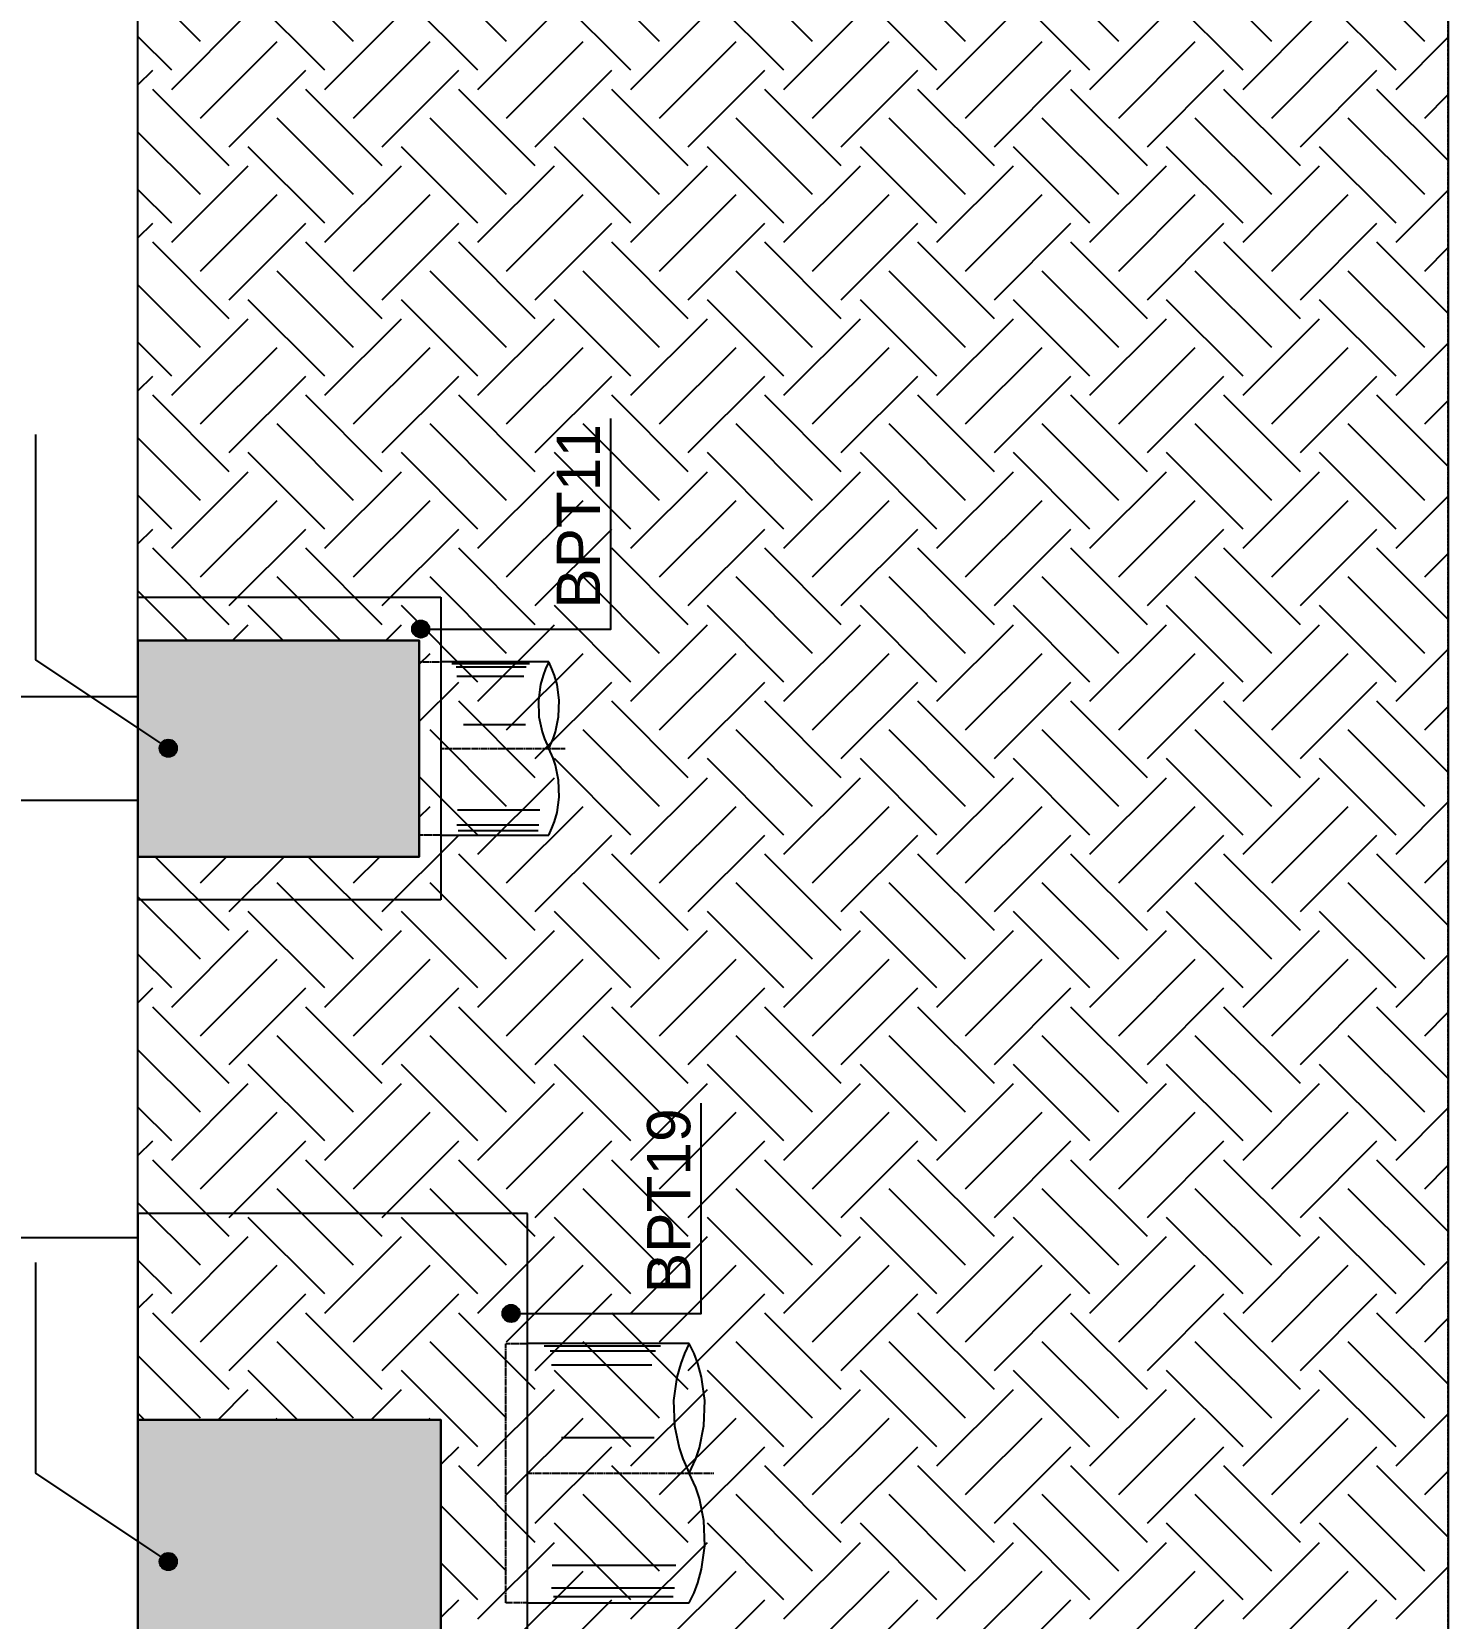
# Model space of a CAD drawing. Extents: x -1789 to 4156, y -3064 to 1391.
# Drawn here: x 2761.9 to 3089.2, y -929.3 to -562.5 of the extents above; entities that cross this region are included whole.
import ezdxf

# ---------------------------------------------------------------- set-up
doc = ezdxf.new("R2010")
doc.units = 0
doc.linetypes.add('ESTILO_TQS_0003', pattern=[0.92, 0.3, -0.15, 0.02, -0.15, 0.3])
doc.linetypes.add('ESTILO_TQS_0005', pattern=[0.4, 0.3, -0.1])
for name, color, linetype in [('1', 1, 'CONTINUOUS'), ('13', 35, 'CONTINUOUS'), ('2', 2, 'CONTINUOUS'), ('3', 3, 'CONTINUOUS'), ('4', 4, 'CONTINUOUS'), ('8', 8, 'CONTINUOUS')]:
    doc.layers.add(name, color=color, linetype=linetype)
doc.styles.add('TQS_ARIAL', font='arial.ttf')

msp = doc.modelspace()

# ---------------------------------------------------------------- linework, layer by layer
at = {"layer": '1', "linetype": 'Continuous'}
for p, q in [((2881.34865, -708.2195), (2856.4368, -708.2195)), ((2876.93705, -708.64235), (2858.992, -708.64235)), ((2876.15805, -709.4384), (2859.9218, -709.4384)), ((2880.0372, -711.31365), (2879.44125, -713.4461)), ((2880.61485, -709.78405), (2880.0372, -711.31365)), ((2881.3487, -708.2195), (2880.61485, -709.78405)), ((2882.0824, -709.78405), (2881.3486, -708.2195)), ((2882.6601, -711.31365), (2882.0824, -709.78405)), ((2883.25605, -713.4461), (2882.6601, -711.31365)), ((2875.57385, -711.5929), (2860.1284, -711.5929)), ((2879.44125, -713.4461), (2878.94435, -717.00505)), ((2883.7529, -717.00505), (2883.25605, -713.4461)), ((2878.94435, -717.00505), (2879.0789, -720.9201)), ((2883.6184, -720.9201), (2883.7529, -717.00505)), ((2879.0789, -720.9201), (2879.78965, -724.3377)), ((2882.90765, -724.3377), (2883.6184, -720.9201)), ((2875.9633, -722.77675), (2861.67805, -722.7768)), ((2879.78965, -724.3377), (2880.34985, -725.9961)), ((2880.34985, -725.9961), (2881.3487, -728.2195)), ((2881.3486, -728.2195), (2882.34745, -725.9961)), ((2882.34745, -725.9961), (2882.90765, -724.3377)), ((2882.34745, -730.443), (2881.34865, -728.21955)), ((2882.90765, -732.1014), (2882.34745, -730.443)), ((2883.61845, -735.5189), (2882.90765, -732.1014)), ((2883.75295, -739.43405), (2883.61845, -735.5189)), ((2883.25605, -742.99295), (2883.75295, -739.43405)), ((2879.27385, -742.4576), (2860.2317, -742.45755)), ((2882.6601, -745.1254), (2883.25605, -742.99295)), ((2879.0791, -745.9385), (2860.1284, -745.9385)), ((2878.88435, -747.27735), (2860.4383, -747.27735)), ((2881.34865, -748.2195), (2882.0824, -746.65505)), ((2882.0824, -746.65505), (2882.6601, -745.1254)), ((2856.4368, -748.2195), (2881.34865, -748.2195)), ((2913.80455, -865.7197), (2876.4368, -865.7197)), ((2907.18715, -866.35395), (2880.26955, -866.35395)), ((2906.01865, -867.548), (2881.66425, -867.548)), ((2905.14235, -870.7797), (2881.9742, -870.7797)), ((2905.72655, -887.55555), (2884.2987, -887.5556)), ((2910.69235, -917.0768), (2882.12915, -917.07675)), ((2910.40025, -922.2982), (2881.9742, -922.2982)), ((2876.4368, -925.7197), (2913.80455, -925.7197)), ((2910.1081, -924.30645), (2882.439, -924.30645))]:
    msp.add_line(p, q, dxfattribs=at)
at = {"layer": '1', "linetype": 'ESTILO_TQS_0005'}
for p, q in [((2856.4368, -728.2195), (2885.15295, -728.2195)), ((2876.4368, -895.7197), (2919.511, -895.7197))]:
    msp.add_line(p, q, dxfattribs=at)
at = {"layer": '1', "linetype": 'Continuous'}
for points in [[(2851.7883, -700.59605), (2895.7052, -700.59605), (2895.7052, -651.968)], [(2793.4538, -728.16395), (2762.834, -707.69555), (2762.834, -655.64425)], [(2872.63985, -858.80435), (2916.55675, -858.80435), (2916.55675, -810.1763)], [(2793.4538, -916.15455), (2762.834, -895.6861), (2762.834, -847.05555)], [(2913.8046, -865.7197), (2912.7039, -868.06645), (2911.83735, -870.36085), (2910.94345, -873.5595), (2910.1981, -878.89795), (2910.39995, -884.77055), (2911.46605, -889.8969), (2912.30635, -892.3845), (2913.8046, -895.7197)], [(2913.8045, -895.7197), (2915.30275, -892.3845), (2916.14305, -889.8969), (2917.20915, -884.77055), (2917.41095, -878.89795), (2916.66565, -873.5595), (2915.7717, -870.36085), (2914.9052, -868.06645), (2913.8045, -865.7197)], [(2913.80455, -925.7197), (2914.9052, -923.37295), (2915.77175, -921.0785), (2916.66565, -917.87985), (2917.411, -912.54145), (2917.20925, -906.66875), (2916.1431, -901.5425), (2915.30275, -899.0549), (2913.80455, -895.71975)]]:
    msp.add_lwpolyline(points, dxfattribs=at)
at = {"layer": '1', "linetype": 'ESTILO_TQS_0005'}
for points in [[(2856.4368, -748.2195), (2851.4368, -748.2195), (2851.4368, -708.2195), (2856.4368, -708.2195)], [(2876.4368, -925.7197), (2871.4368, -925.7197), (2871.4368, -865.7197), (2876.4368, -865.7197)]]:
    msp.add_lwpolyline(points, dxfattribs=at)
at = {"layer": '1', "linetype": 'Continuous'}
for centre in [(2851.7883, -700.59605), (2793.4538, -728.16395), (2872.63985, -858.80435), (2793.4538, -916.15455)]:
    msp.add_circle(centre, 2, dxfattribs=at)
for points in [[(2853.7883, -700.59605), (2850.7883, -698.864), (2849.90895, -699.91205)], [(2853.7883, -700.59605), (2849.90895, -699.91205), (2849.90895, -701.2801)], [(2853.7883, -700.59605), (2852.1356, -698.62645), (2850.7883, -698.864)], [(2853.7883, -700.59605), (2853.3204, -699.3105), (2852.1356, -698.62645)], [(2853.7883, -700.59605), (2849.90895, -701.2801), (2850.7883, -702.3281)], [(2853.7883, -700.59605), (2850.7883, -702.3281), (2852.1356, -702.5657)], [(2853.7883, -700.59605), (2852.1356, -702.5657), (2853.3204, -701.88165)], [(2853.7883, -700.59605), (2853.3204, -701.88165), (2853.7883, -700.59605)], [(2795.4538, -728.16395), (2792.4538, -726.4319), (2791.5744, -727.4799)], [(2795.4538, -728.16395), (2791.5744, -727.4799), (2791.5744, -728.848)], [(2795.4538, -728.16395), (2791.5744, -728.848), (2792.4538, -729.896)], [(2795.4538, -728.16395), (2793.8011, -726.19435), (2792.4538, -726.4319)], [(2795.4538, -728.16395), (2792.4538, -729.896), (2793.8011, -730.1336)], [(2795.4538, -728.16395), (2794.9859, -726.8784), (2793.8011, -726.19435)], [(2795.4538, -728.16395), (2793.8011, -730.1336), (2794.9859, -729.44955)], [(2795.4538, -728.16395), (2794.9859, -729.44955), (2795.4538, -728.16395)], [(2874.63985, -858.80435), (2871.63985, -857.0723), (2870.7605, -858.1203)], [(2874.63985, -858.80435), (2870.7605, -858.1203), (2870.7605, -859.4884)], [(2874.63985, -858.80435), (2872.98715, -856.83475), (2871.63985, -857.0723)], [(2874.63985, -858.80435), (2874.17195, -857.5188), (2872.98715, -856.83475)], [(2874.63985, -858.80435), (2870.7605, -859.4884), (2871.63985, -860.5364)], [(2874.63985, -858.80435), (2871.63985, -860.5364), (2872.98715, -860.774)], [(2874.63985, -858.80435), (2872.98715, -860.774), (2874.17195, -860.08995)], [(2874.63985, -858.80435), (2874.17195, -860.08995), (2874.63985, -858.80435)], [(2795.4538, -916.15455), (2792.4538, -914.4225), (2791.5744, -915.4705)], [(2795.4538, -916.15455), (2791.5744, -915.4705), (2791.5744, -916.8386)], [(2795.4538, -916.15455), (2791.5744, -916.8386), (2792.4538, -917.8866)], [(2795.4538, -916.15455), (2793.8011, -914.1849), (2792.4538, -914.4225)], [(2795.4538, -916.15455), (2792.4538, -917.8866), (2793.8011, -918.12415)], [(2795.4538, -916.15455), (2794.9859, -914.86895), (2793.8011, -914.1849)], [(2795.4538, -916.15455), (2793.8011, -918.12415), (2794.9859, -917.4401)], [(2795.4538, -916.15455), (2794.9859, -917.4401), (2795.4538, -916.15455)]]:
    msp.add_solid(points, dxfattribs=at)
at = {"layer": '13', "linetype": 'Continuous'}
for p, q in [((2836.2439, -564.80905), (2818.5662, -547.1314)), ((2871.59925, -564.80905), (2853.92155, -547.1314)), ((2906.95455, -564.80905), (2889.2769, -547.1314)), ((2942.3099, -564.80905), (2924.63225, -547.1314)), ((2977.66525, -564.80905), (2959.9876, -547.1314)), ((3013.0206, -564.80905), (2995.3429, -547.1314)), ((3048.37595, -564.80905), (3030.69825, -547.1314)), ((3083.73125, -564.80905), (3066.0536, -547.1314)), ((2800.88855, -564.80905), (2786.4368, -550.35735)), ((2829.61475, -571.4382), (2811.9371, -553.76055)), ((2864.9701, -571.4382), (2847.29245, -553.76055)), ((2900.32545, -571.4382), (2882.64775, -553.76055)), ((2935.6808, -571.4382), (2918.0031, -553.76055)), ((2971.0361, -571.4382), (2953.35845, -553.76055)), ((3006.39145, -571.4382), (2988.7138, -553.76055)), ((3041.7468, -571.4382), (3024.06915, -553.76055)), ((3077.10215, -571.4382), (3059.42445, -553.76055)), ((2794.25945, -575.8576), (2811.9371, -558.17995)), ((2829.61475, -575.8576), (2847.29245, -558.17995)), ((2864.9701, -575.8576), (2882.64775, -558.17995)), ((2900.32545, -575.8576), (2918.0031, -558.17995)), ((2935.6808, -575.8576), (2953.35845, -558.17995)), ((2971.0361, -575.8576), (2988.7138, -558.17995)), ((3006.39145, -575.8576), (3024.06915, -558.17995)), ((3041.7468, -575.8576), (3059.42445, -558.17995)), ((2794.25945, -571.4382), (2786.4368, -563.6156)), ((3077.10215, -575.8576), (3089.1606, -563.79915)), ((2800.88855, -582.48675), (2818.5662, -564.80905)), ((2836.2439, -582.48675), (2853.92155, -564.80905)), ((2871.59925, -582.48675), (2889.2769, -564.80905)), ((2906.95455, -582.48675), (2924.63225, -564.80905)), ((2942.3099, -582.48675), (2959.9876, -564.80905)), ((2977.66525, -582.48675), (2995.3429, -564.80905)), ((3013.0206, -582.48675), (3030.69825, -564.80905)), ((3048.37595, -582.48675), (3066.0536, -564.80905)), ((2786.4368, -574.8414), (2789.84, -571.4382)), ((2807.5177, -589.11585), (2825.19535, -571.4382)), ((2842.873, -589.11585), (2860.5507, -571.4382)), ((2878.22835, -589.11585), (2895.90605, -571.4382)), ((2913.5837, -589.11585), (2931.26135, -571.4382)), ((2948.93905, -589.11585), (2966.6167, -571.4382)), ((2984.29435, -589.11585), (3001.97205, -571.4382)), ((3019.6497, -589.11585), (3037.3274, -571.4382)), ((3055.00505, -589.11585), (3072.6827, -571.4382)), ((3089.1606, -570.2384), (3089.1606, -570.2384)), ((2807.5177, -593.5353), (2789.84, -575.8576)), ((2842.873, -593.5353), (2825.19535, -575.8576)), ((2878.22835, -593.5353), (2860.5507, -575.8576)), ((2913.5837, -593.5353), (2895.90605, -575.8576)), ((2948.93905, -593.5353), (2931.26135, -575.8576)), ((2984.29435, -593.5353), (2966.6167, -575.8576)), ((3019.6497, -593.5353), (3001.97205, -575.8576)), ((3055.00505, -593.5353), (3037.3274, -575.8576)), ((3089.1606, -592.3355), (3072.6827, -575.8576)), ((3083.73125, -582.48675), (3089.1606, -577.0574)), ((2836.2439, -600.1644), (2818.5662, -582.48675)), ((2871.59925, -600.1644), (2853.92155, -582.48675)), ((2906.95455, -600.1644), (2889.2769, -582.48675)), ((2942.3099, -600.1644), (2924.63225, -582.48675)), ((2977.66525, -600.1644), (2959.9876, -582.48675)), ((3013.0206, -600.1644), (2995.3429, -582.48675)), ((3048.37595, -600.1644), (3030.69825, -582.48675)), ((3083.73125, -600.1644), (3066.0536, -582.48675)), ((2786.4368, -583.6802), (2786.4368, -583.6802)), ((2800.88855, -600.1644), (2786.4368, -585.7127)), ((3089.1606, -583.49665), (3089.1606, -583.49665)), ((2829.61475, -606.79355), (2811.9371, -589.11585)), ((2864.9701, -606.79355), (2847.29245, -589.11585)), ((2900.32545, -606.79355), (2882.64775, -589.11585)), ((2935.6808, -606.79355), (2918.0031, -589.11585)), ((2971.0361, -606.79355), (2953.35845, -589.11585)), ((3006.39145, -606.79355), (2988.7138, -589.11585)), ((3041.7468, -606.79355), (3024.06915, -589.11585)), ((3077.10215, -606.79355), (3059.42445, -589.11585)), ((2794.25945, -611.21295), (2811.9371, -593.5353)), ((2829.61475, -611.21295), (2847.29245, -593.5353)), ((2864.9701, -611.21295), (2882.64775, -593.5353)), ((2900.32545, -611.21295), (2918.0031, -593.5353)), ((2935.6808, -611.21295), (2953.35845, -593.5353)), ((2971.0361, -611.21295), (2988.7138, -593.5353)), ((3006.39145, -611.21295), (3024.06915, -593.5353)), ((3041.7468, -611.21295), (3059.42445, -593.5353)), ((2786.4368, -596.93845), (2786.4368, -596.93845)), ((2794.25945, -606.79355), (2786.4368, -598.97095)), ((2800.88855, -617.8421), (2818.5662, -600.1644)), ((2836.2439, -617.8421), (2853.92155, -600.1644)), ((2871.59925, -617.8421), (2889.2769, -600.1644)), ((2906.95455, -617.8421), (2924.63225, -600.1644)), ((2942.3099, -617.8421), (2959.9876, -600.1644)), ((2977.66525, -617.8421), (2995.3429, -600.1644)), ((3013.0206, -617.8421), (3030.69825, -600.1644)), ((3048.37595, -617.8421), (3066.0536, -600.1644)), ((3077.10215, -611.21295), (3089.1606, -599.1545)), ((2786.4368, -610.1967), (2789.84, -606.79355)), ((2807.5177, -624.4712), (2825.19535, -606.79355)), ((2842.873, -624.4712), (2860.5507, -606.79355)), ((2878.22835, -624.4712), (2895.90605, -606.79355)), ((2913.5837, -624.4712), (2931.26135, -606.79355)), ((2948.93905, -624.4712), (2966.6167, -606.79355)), ((2984.29435, -624.4712), (3001.97205, -606.79355)), ((3019.6497, -624.4712), (3037.3274, -606.79355)), ((3055.00505, -624.4712), (3072.6827, -606.79355)), ((3089.1606, -605.59375), (3089.1606, -605.59375)), ((2807.5177, -628.8906), (2789.84, -611.21295)), ((2842.873, -628.8906), (2825.19535, -611.21295)), ((2878.22835, -628.8906), (2860.5507, -611.21295)), ((2913.5837, -628.8906), (2895.90605, -611.21295)), ((2948.93905, -628.8906), (2931.26135, -611.21295)), ((2984.29435, -628.8906), (2966.6167, -611.21295)), ((3019.6497, -628.8906), (3001.97205, -611.21295)), ((3055.00505, -628.8906), (3037.3274, -611.21295)), ((3089.1606, -627.6908), (3072.6827, -611.21295)), ((3083.73125, -617.8421), (3089.1606, -612.41275)), ((2786.4368, -619.03555), (2786.4368, -619.03555)), ((2836.2439, -635.51975), (2818.5662, -617.8421)), ((2871.59925, -635.51975), (2853.92155, -617.8421)), ((2906.95455, -635.51975), (2889.2769, -617.8421)), ((2942.3099, -635.51975), (2924.63225, -617.8421)), ((2977.66525, -635.51975), (2959.9876, -617.8421)), ((3013.0206, -635.51975), (2995.3429, -617.8421)), ((3048.37595, -635.51975), (3030.69825, -617.8421)), ((3083.73125, -635.51975), (3066.0536, -617.8421)), ((3089.1606, -618.852), (3089.1606, -618.852)), ((2800.88855, -635.51975), (2786.4368, -621.068)), ((2829.61475, -642.14885), (2811.9371, -624.4712)), ((2864.9701, -642.14885), (2847.29245, -624.4712)), ((2900.32545, -642.14885), (2882.64775, -624.4712)), ((2935.6808, -642.14885), (2918.0031, -624.4712)), ((2971.0361, -642.14885), (2953.35845, -624.4712)), ((3006.39145, -642.14885), (2988.7138, -624.4712)), ((3041.7468, -642.14885), (3024.06915, -624.4712)), ((3077.10215, -642.14885), (3059.42445, -624.4712)), ((2794.25945, -646.5683), (2811.9371, -628.8906)), ((2829.61475, -646.5683), (2847.29245, -628.8906)), ((2864.9701, -646.5683), (2882.64775, -628.8906)), ((2900.32545, -646.5683), (2918.0031, -628.8906)), ((2935.6808, -646.5683), (2953.35845, -628.8906)), ((2971.0361, -646.5683), (2988.7138, -628.8906)), ((3006.39145, -646.5683), (3024.06915, -628.8906)), ((3041.7468, -646.5683), (3059.42445, -628.8906)), ((2786.4368, -632.2938), (2786.4368, -632.2938)), ((2794.25945, -642.14885), (2786.4368, -634.32625)), ((2800.88855, -653.1974), (2818.5662, -635.51975)), ((2836.2439, -653.1974), (2853.92155, -635.51975)), ((2871.59925, -653.1974), (2889.2769, -635.51975)), ((2906.95455, -653.1974), (2924.63225, -635.51975)), ((2942.3099, -653.1974), (2959.9876, -635.51975)), ((2977.66525, -653.1974), (2995.3429, -635.51975)), ((3013.0206, -653.1974), (3030.69825, -635.51975)), ((3048.37595, -653.1974), (3066.0536, -635.51975)), ((3077.10215, -646.5683), (3089.1606, -634.50985)), ((3089.1606, -640.9491), (3089.1606, -640.9491)), ((2786.4368, -645.55205), (2789.84, -642.14885)), ((2807.5177, -659.82655), (2825.19535, -642.14885)), ((2842.873, -659.82655), (2860.5507, -642.14885)), ((2878.22835, -659.82655), (2895.90605, -642.14885)), ((2913.5837, -659.82655), (2931.26135, -642.14885)), ((2948.93905, -659.82655), (2966.6167, -642.14885)), ((2984.29435, -659.82655), (3001.97205, -642.14885)), ((3019.6497, -659.82655), (3037.3274, -642.14885)), ((3055.00505, -659.82655), (3072.6827, -642.14885)), ((2807.5177, -664.24595), (2789.84, -646.5683)), ((2842.873, -664.24595), (2825.19535, -646.5683)), ((2878.22835, -664.24595), (2860.5507, -646.5683)), ((2913.5837, -664.24595), (2895.90605, -646.5683)), ((2948.93905, -664.24595), (2931.26135, -646.5683)), ((2984.29435, -664.24595), (2966.6167, -646.5683)), ((3019.6497, -664.24595), (3001.97205, -646.5683)), ((3055.00505, -664.24595), (3037.3274, -646.5683)), ((3089.1606, -663.04615), (3072.6827, -646.5683)), ((3083.73125, -653.1974), (3089.1606, -647.7681)), ((2786.4368, -654.3909), (2786.4368, -654.3909)), ((2800.88855, -670.8751), (2786.4368, -656.42335)), ((2836.2439, -670.8751), (2818.5662, -653.1974)), ((2871.59925, -670.8751), (2853.92155, -653.1974)), ((2906.95455, -670.8751), (2889.2769, -653.1974)), ((2942.3099, -670.8751), (2924.63225, -653.1974)), ((2977.66525, -670.8751), (2959.9876, -653.1974)), ((3013.0206, -670.8751), (2995.3429, -653.1974)), ((3048.37595, -670.8751), (3030.69825, -653.1974)), ((3083.73125, -670.8751), (3066.0536, -653.1974)), ((3089.1606, -654.20735), (3089.1606, -654.20735)), ((2829.61475, -677.5042), (2811.9371, -659.82655)), ((2864.9701, -677.5042), (2847.29245, -659.82655)), ((2900.32545, -677.5042), (2882.64775, -659.82655)), ((2935.6808, -677.5042), (2918.0031, -659.82655)), ((2971.0361, -677.5042), (2953.35845, -659.82655)), ((3006.39145, -677.5042), (2988.7138, -659.82655)), ((3041.7468, -677.5042), (3024.06915, -659.82655)), ((3077.10215, -677.5042), (3059.42445, -659.82655)), ((2794.25945, -681.92365), (2811.9371, -664.24595)), ((2829.61475, -681.92365), (2847.29245, -664.24595)), ((2864.9701, -681.92365), (2882.64775, -664.24595)), ((2900.32545, -681.92365), (2918.0031, -664.24595)), ((2935.6808, -681.92365), (2953.35845, -664.24595)), ((2971.0361, -681.92365), (2988.7138, -664.24595)), ((3006.39145, -681.92365), (3024.06915, -664.24595)), ((3041.7468, -681.92365), (3059.42445, -664.24595)), ((2786.4368, -667.64915), (2786.4368, -667.64915)), ((2794.25945, -677.5042), (2786.4368, -669.6816)), ((2800.88855, -688.55275), (2818.5662, -670.8751)), ((2836.2439, -688.55275), (2853.92155, -670.8751)), ((2871.59925, -688.55275), (2889.2769, -670.8751)), ((2906.95455, -688.55275), (2924.63225, -670.8751)), ((2942.3099, -688.55275), (2959.9876, -670.8751)), ((2977.66525, -688.55275), (2995.3429, -670.8751)), ((3013.0206, -688.55275), (3030.69825, -670.8751)), ((3048.37595, -688.55275), (3066.0536, -670.8751)), ((3077.10215, -681.92365), (3089.1606, -669.8652)), ((2786.4368, -680.9074), (2789.84, -677.5042)), ((2807.5177, -695.1819), (2825.19535, -677.5042)), ((2842.873, -695.1819), (2860.5507, -677.5042)), ((2878.22835, -695.1819), (2895.90605, -677.5042)), ((2913.5837, -695.1819), (2931.26135, -677.5042)), ((2948.93905, -695.1819), (2966.6167, -677.5042)), ((2984.29435, -695.1819), (3001.97205, -677.5042)), ((3019.6497, -695.1819), (3037.3274, -677.5042)), ((3055.00505, -695.1819), (3072.6827, -677.5042)), ((3089.1606, -676.3044), (3089.1606, -676.3044)), ((2807.5177, -699.6013), (2789.84, -681.92365)), ((2842.873, -699.6013), (2825.19535, -681.92365)), ((2878.22835, -699.6013), (2860.5507, -681.92365)), ((2913.5837, -699.6013), (2895.90605, -681.92365)), ((2948.93905, -699.6013), (2931.26135, -681.92365)), ((2984.29435, -699.6013), (2966.6167, -681.92365)), ((3019.6497, -699.6013), (3001.97205, -681.92365)), ((3055.00505, -699.6013), (3037.3274, -681.92365)), ((3089.1606, -698.4015), (3072.6827, -681.92365)), ((3083.73125, -688.55275), (3089.1606, -683.12345)), ((2833.23295, -703.2195), (2818.5662, -688.55275)), ((2871.59925, -706.23045), (2853.92155, -688.55275)), ((2906.95455, -706.23045), (2889.2769, -688.55275)), ((2942.3099, -706.23045), (2924.63225, -688.55275)), ((2977.66525, -706.23045), (2959.9876, -688.55275)), ((3013.0206, -706.23045), (2995.3429, -688.55275)), ((3048.37595, -706.23045), (3030.69825, -688.55275)), ((3083.73125, -706.23045), (3066.0536, -688.55275)), ((2786.4368, -689.74625), (2786.4368, -689.74625)), ((2797.87765, -703.2195), (2786.4368, -691.7787)), ((3089.1606, -689.56265), (3089.1606, -689.56265)), ((2819.9747, -703.2195), (2811.9371, -695.1819)), ((2864.9701, -712.85955), (2847.29245, -695.1819)), ((2900.32545, -712.85955), (2882.64775, -695.1819)), ((2935.6808, -712.85955), (2918.0031, -695.1819)), ((2971.0361, -712.85955), (2953.35845, -695.1819)), ((3006.39145, -712.85955), (2988.7138, -695.1819)), ((3041.7468, -712.85955), (3024.06915, -695.1819)), ((3077.10215, -712.85955), (3059.42445, -695.1819)), ((2808.3189, -703.2195), (2811.9371, -699.6013)), ((2843.67425, -703.2195), (2847.29245, -699.6013)), ((2864.9701, -717.27895), (2882.64775, -699.6013)), ((2900.32545, -717.27895), (2918.0031, -699.6013)), ((2935.6808, -717.27895), (2953.35845, -699.6013)), ((2971.0361, -717.27895), (2988.7138, -699.6013)), ((3006.39145, -717.27895), (3024.06915, -699.6013)), ((3041.7468, -717.27895), (3059.42445, -699.6013)), ((2786.4368, -703.0045), (2786.4368, -703.0045)), ((2799.48005, -703.2195), (2799.48005, -703.2195)), ((2811.1359, -703.2195), (2811.1359, -703.2195)), ((2821.57715, -703.2195), (2821.57715, -703.2195)), ((2834.8354, -703.2195), (2834.8354, -703.2195)), ((2846.4912, -703.2195), (2846.4912, -703.2195)), ((2851.4368, -708.71515), (2853.92155, -706.23045)), ((2871.59925, -723.9081), (2889.2769, -706.23045)), ((2906.95455, -723.9081), (2924.63225, -706.23045)), ((2942.3099, -723.9081), (2959.9876, -706.23045)), ((2977.66525, -723.9081), (2995.3429, -706.23045)), ((3013.0206, -723.9081), (3030.69825, -706.23045)), ((3048.37595, -723.9081), (3066.0536, -706.23045)), ((3077.10215, -717.27895), (3089.1606, -705.2205)), ((2851.4368, -721.9734), (2860.5507, -712.85955)), ((2878.22835, -730.5372), (2895.90605, -712.85955)), ((2913.5837, -730.5372), (2931.26135, -712.85955)), ((2948.93905, -730.5372), (2966.6167, -712.85955)), ((2984.29435, -730.5372), (3001.97205, -712.85955)), ((3019.6497, -730.5372), (3037.3274, -712.85955)), ((3055.00505, -730.5372), (3072.6827, -712.85955)), ((3089.1606, -711.65975), (3089.1606, -711.65975)), ((2878.22835, -734.95665), (2860.5507, -717.27895)), ((2913.5837, -734.95665), (2895.90605, -717.27895)), ((2948.93905, -734.95665), (2931.26135, -717.27895)), ((2984.29435, -734.95665), (2966.6167, -717.27895)), ((3019.6497, -734.95665), (3001.97205, -717.27895)), ((3055.00505, -734.95665), (3037.3274, -717.27895)), ((3089.1606, -733.75685), (3072.6827, -717.27895)), ((3083.73125, -723.9081), (3089.1606, -718.47875)), ((2871.59925, -741.58575), (2853.92155, -723.9081)), ((2906.95455, -741.58575), (2889.2769, -723.9081)), ((2942.3099, -741.58575), (2924.63225, -723.9081)), ((2977.66525, -741.58575), (2959.9876, -723.9081)), ((3013.0206, -741.58575), (2995.3429, -723.9081)), ((3048.37595, -741.58575), (3030.69825, -723.9081)), ((3083.73125, -741.58575), (3066.0536, -723.9081)), ((3089.1606, -724.918), (3089.1606, -724.918)), ((2851.4368, -730.81225), (2851.4368, -730.81225)), ((2900.32545, -748.2149), (2882.64775, -730.5372)), ((2935.6808, -748.2149), (2918.0031, -730.5372)), ((2971.0361, -748.2149), (2953.35845, -730.5372)), ((3006.39145, -748.2149), (2988.7138, -730.5372)), ((3041.7468, -748.2149), (3024.06915, -730.5372)), ((3077.10215, -748.2149), (3059.42445, -730.5372)), ((2864.9701, -748.2149), (2851.4368, -734.6816)), ((2864.9701, -752.6343), (2882.64775, -734.95665)), ((2900.32545, -752.6343), (2918.0031, -734.95665)), ((2935.6808, -752.6343), (2953.35845, -734.95665)), ((2971.0361, -752.6343), (2988.7138, -734.95665)), ((3006.39145, -752.6343), (3024.06915, -734.95665)), ((3041.7468, -752.6343), (3059.42445, -734.95665)), ((3077.10215, -752.6343), (3089.1606, -740.57585)), ((2851.4368, -744.0705), (2853.92155, -741.58575)), ((2871.59925, -759.26345), (2889.2769, -741.58575)), ((2906.95455, -759.26345), (2924.63225, -741.58575)), ((2942.3099, -759.26345), (2959.9876, -741.58575)), ((2977.66525, -759.26345), (2995.3429, -741.58575)), ((3013.0206, -759.26345), (3030.69825, -741.58575)), ((3048.37595, -759.26345), (3066.0536, -741.58575)), ((3089.1606, -747.0151), (3089.1606, -747.0151)), ((2842.873, -765.89255), (2860.5507, -748.2149)), ((2878.22835, -765.89255), (2895.90605, -748.2149)), ((2913.5837, -765.89255), (2931.26135, -748.2149)), ((2948.93905, -765.89255), (2966.6167, -748.2149)), ((2984.29435, -765.89255), (3001.97205, -748.2149)), ((3019.6497, -765.89255), (3037.3274, -748.2149)), ((3055.00505, -765.89255), (3072.6827, -748.2149)), ((2807.5177, -770.312), (2790.4252, -753.2195)), ((2800.88855, -759.26345), (2806.9325, -753.2195)), ((2807.5177, -765.89255), (2820.19075, -753.2195)), ((2842.873, -770.312), (2825.78055, -753.2195)), ((2836.2439, -759.26345), (2842.28785, -753.2195)), ((2878.22835, -770.312), (2860.5507, -752.6343)), ((2913.5837, -770.312), (2895.90605, -752.6343)), ((2948.93905, -770.312), (2931.26135, -752.6343)), ((2984.29435, -770.312), (2966.6167, -752.6343)), ((3019.6497, -770.312), (3001.97205, -752.6343)), ((3055.00505, -770.312), (3037.3274, -752.6343)), ((3089.1606, -769.1122), (3072.6827, -752.6343)), ((3083.73125, -759.26345), (3089.1606, -753.8341)), ((2786.4368, -760.4569), (2786.4368, -760.4569)), ((2800.88855, -776.9411), (2786.4368, -762.4894)), ((2836.2439, -776.9411), (2818.5662, -759.26345)), ((2871.59925, -776.9411), (2853.92155, -759.26345)), ((2906.95455, -776.9411), (2889.2769, -759.26345)), ((2942.3099, -776.9411), (2924.63225, -759.26345)), ((2977.66525, -776.9411), (2959.9876, -759.26345)), ((3013.0206, -776.9411), (2995.3429, -759.26345)), ((3048.37595, -776.9411), (3030.69825, -759.26345)), ((3083.73125, -776.9411), (3066.0536, -759.26345)), ((3089.1606, -760.27335), (3089.1606, -760.27335)), ((2829.61475, -783.57025), (2811.9371, -765.89255)), ((2864.9701, -783.57025), (2847.29245, -765.89255)), ((2900.32545, -783.57025), (2882.64775, -765.89255)), ((2935.6808, -783.57025), (2918.0031, -765.89255)), ((2971.0361, -783.57025), (2953.35845, -765.89255)), ((3006.39145, -783.57025), (2988.7138, -765.89255)), ((3041.7468, -783.57025), (3024.06915, -765.89255)), ((3077.10215, -783.57025), (3059.42445, -765.89255)), ((2786.4368, -773.71515), (2786.4368, -773.71515)), ((2794.25945, -787.98965), (2811.9371, -770.312)), ((2829.61475, -787.98965), (2847.29245, -770.312)), ((2864.9701, -787.98965), (2882.64775, -770.312)), ((2900.32545, -787.98965), (2918.0031, -770.312)), ((2935.6808, -787.98965), (2953.35845, -770.312)), ((2971.0361, -787.98965), (2988.7138, -770.312)), ((3006.39145, -787.98965), (3024.06915, -770.312)), ((3041.7468, -787.98965), (3059.42445, -770.312)), ((2794.25945, -783.57025), (2786.4368, -775.74765)), ((2800.88855, -794.61875), (2818.5662, -776.9411)), ((2836.2439, -794.61875), (2853.92155, -776.9411)), ((2871.59925, -794.61875), (2889.2769, -776.9411)), ((2906.95455, -794.61875), (2924.63225, -776.9411)), ((2942.3099, -794.61875), (2959.9876, -776.9411)), ((2977.66525, -794.61875), (2995.3429, -776.9411)), ((3013.0206, -794.61875), (3030.69825, -776.9411)), ((3048.37595, -794.61875), (3066.0536, -776.9411)), ((3077.10215, -787.98965), (3089.1606, -775.9312)), ((2786.4368, -786.9734), (2789.84, -783.57025)), ((2807.5177, -801.2479), (2825.19535, -783.57025)), ((2842.873, -801.2479), (2860.5507, -783.57025)), ((2878.22835, -801.2479), (2895.90605, -783.57025)), ((2913.5837, -801.2479), (2931.26135, -783.57025)), ((2948.93905, -801.2479), (2966.6167, -783.57025)), ((2984.29435, -801.2479), (3001.97205, -783.57025)), ((3019.6497, -801.2479), (3037.3274, -783.57025)), ((3055.00505, -801.2479), (3072.6827, -783.57025)), ((3089.1606, -782.37045), (3089.1606, -782.37045)), ((2807.5177, -805.6673), (2789.84, -787.98965)), ((2842.873, -805.6673), (2825.19535, -787.98965)), ((2878.22835, -805.6673), (2860.5507, -787.98965)), ((2913.5837, -805.6673), (2895.90605, -787.98965)), ((2948.93905, -805.6673), (2931.26135, -787.98965)), ((2984.29435, -805.6673), (2966.6167, -787.98965)), ((3019.6497, -805.6673), (3001.97205, -787.98965)), ((3055.00505, -805.6673), (3037.3274, -787.98965)), ((3089.1606, -804.4675), (3072.6827, -787.98965)), ((3083.73125, -794.61875), (3089.1606, -789.18945)), ((2836.2439, -812.29645), (2818.5662, -794.61875)), ((2871.59925, -812.29645), (2853.92155, -794.61875)), ((2906.95455, -812.29645), (2889.2769, -794.61875)), ((2942.3099, -812.29645), (2924.63225, -794.61875)), ((2977.66525, -812.29645), (2959.9876, -794.61875)), ((3013.0206, -812.29645), (2995.3429, -794.61875)), ((3048.37595, -812.29645), (3030.69825, -794.61875)), ((3083.73125, -812.29645), (3066.0536, -794.61875)), ((3089.1606, -795.6287), (3089.1606, -795.6287)), ((2786.4368, -795.81225), (2786.4368, -795.81225)), ((2800.88855, -812.29645), (2786.4368, -797.8447)), ((2829.61475, -818.92555), (2811.9371, -801.2479)), ((2864.9701, -818.92555), (2847.29245, -801.2479)), ((2900.32545, -818.92555), (2882.64775, -801.2479)), ((2935.6808, -818.92555), (2918.0031, -801.2479)), ((2971.0361, -818.92555), (2953.35845, -801.2479)), ((3006.39145, -818.92555), (2988.7138, -801.2479)), ((3041.7468, -818.92555), (3024.06915, -801.2479)), ((3077.10215, -818.92555), (3059.42445, -801.2479)), ((2794.25945, -823.345), (2811.9371, -805.6673)), ((2829.61475, -823.345), (2847.29245, -805.6673)), ((2864.9701, -823.345), (2882.64775, -805.6673)), ((2900.32545, -823.345), (2918.0031, -805.6673)), ((2935.6808, -823.345), (2953.35845, -805.6673)), ((2971.0361, -823.345), (2988.7138, -805.6673)), ((3006.39145, -823.345), (3024.06915, -805.6673)), ((3041.7468, -823.345), (3059.42445, -805.6673)), ((2786.4368, -809.0705), (2786.4368, -809.0705)), ((2794.25945, -818.92555), (2786.4368, -811.10295)), ((2800.88855, -829.9741), (2818.5662, -812.29645)), ((2836.2439, -829.9741), (2853.92155, -812.29645)), ((2871.59925, -829.9741), (2889.2769, -812.29645)), ((2906.95455, -829.9741), (2924.63225, -812.29645)), ((2942.3099, -829.9741), (2959.9876, -812.29645)), ((2977.66525, -829.9741), (2995.3429, -812.29645)), ((3013.0206, -829.9741), (3030.69825, -812.29645)), ((3048.37595, -829.9741), (3066.0536, -812.29645)), ((3077.10215, -823.345), (3089.1606, -811.28655)), ((3089.1606, -817.72575), (3089.1606, -817.72575)), ((2786.4368, -822.32875), (2789.84, -818.92555)), ((2807.5177, -836.60325), (2825.19535, -818.92555)), ((2842.873, -836.60325), (2860.5507, -818.92555)), ((2878.22835, -836.60325), (2895.90605, -818.92555)), ((2913.5837, -836.60325), (2931.26135, -818.92555)), ((2948.93905, -836.60325), (2966.6167, -818.92555)), ((2984.29435, -836.60325), (3001.97205, -818.92555)), ((3019.6497, -836.60325), (3037.3274, -818.92555)), ((3055.00505, -836.60325), (3072.6827, -818.92555)), ((2807.5177, -841.02265), (2789.84, -823.345)), ((2842.873, -841.02265), (2825.19535, -823.345)), ((2878.22835, -841.02265), (2860.5507, -823.345)), ((2913.5837, -841.02265), (2895.90605, -823.345)), ((2948.93905, -841.02265), (2931.26135, -823.345)), ((2984.29435, -841.02265), (2966.6167, -823.345)), ((3019.6497, -841.02265), (3001.97205, -823.345)), ((3055.00505, -841.02265), (3037.3274, -823.345)), ((3089.1606, -839.82285), (3072.6827, -823.345)), ((3083.73125, -829.9741), (3089.1606, -824.5448)), ((2786.4368, -831.1676), (2786.4368, -831.1676)), ((2836.2439, -847.6518), (2818.5662, -829.9741)), ((2871.59925, -847.6518), (2853.92155, -829.9741)), ((2906.95455, -847.6518), (2889.2769, -829.9741)), ((2942.3099, -847.6518), (2924.63225, -829.9741)), ((2977.66525, -847.6518), (2959.9876, -829.9741)), ((3013.0206, -847.6518), (2995.3429, -829.9741)), ((3048.37595, -847.6518), (3030.69825, -829.9741)), ((3083.73125, -847.6518), (3066.0536, -829.9741)), ((3089.1606, -830.984), (3089.1606, -830.984)), ((2800.88855, -847.6518), (2786.4368, -833.20005)), ((2829.61475, -854.2809), (2811.9371, -836.60325)), ((2864.9701, -854.2809), (2847.29245, -836.60325)), ((2900.32545, -854.2809), (2882.64775, -836.60325)), ((2935.6808, -854.2809), (2918.0031, -836.60325)), ((2971.0361, -854.2809), (2953.35845, -836.60325)), ((3006.39145, -854.2809), (2988.7138, -836.60325)), ((3041.7468, -854.2809), (3024.06915, -836.60325)), ((3077.10215, -854.2809), (3059.42445, -836.60325)), ((2794.25945, -858.70035), (2811.9371, -841.02265)), ((2829.61475, -858.70035), (2847.29245, -841.02265)), ((2864.9701, -858.70035), (2882.64775, -841.02265)), ((2900.32545, -858.70035), (2918.0031, -841.02265)), ((2935.6808, -858.70035), (2953.35845, -841.02265)), ((2971.0361, -858.70035), (2988.7138, -841.02265)), ((3006.39145, -858.70035), (3024.06915, -841.02265)), ((3041.7468, -858.70035), (3059.42445, -841.02265)), ((2786.4368, -844.42585), (2786.4368, -844.42585)), ((2794.25945, -854.2809), (2786.4368, -846.4583)), ((3077.10215, -858.70035), (3089.1606, -846.64185)), ((2800.88855, -865.32945), (2818.5662, -847.6518)), ((2836.2439, -865.32945), (2853.92155, -847.6518)), ((2871.59925, -865.32945), (2889.2769, -847.6518)), ((2906.95455, -865.32945), (2924.63225, -847.6518)), ((2942.3099, -865.32945), (2959.9876, -847.6518)), ((2977.66525, -865.32945), (2995.3429, -847.6518)), ((3013.0206, -865.32945), (3030.69825, -847.6518)), ((3048.37595, -865.32945), (3066.0536, -847.6518)), ((2786.4368, -857.6841), (2789.84, -854.2809)), ((2807.5177, -871.9586), (2825.19535, -854.2809)), ((2842.873, -871.9586), (2860.5507, -854.2809)), ((2878.22835, -871.9586), (2895.90605, -854.2809)), ((2913.5837, -871.9586), (2931.26135, -854.2809)), ((2948.93905, -871.9586), (2966.6167, -854.2809)), ((2984.29435, -871.9586), (3001.97205, -854.2809)), ((3019.6497, -871.9586), (3037.3274, -854.2809)), ((3055.00505, -871.9586), (3072.6827, -854.2809)), ((3089.1606, -853.0811), (3089.1606, -853.0811)), ((2807.5177, -876.378), (2789.84, -858.70035)), ((2842.873, -876.378), (2825.19535, -858.70035)), ((2878.22835, -876.378), (2860.5507, -858.70035)), ((2913.5837, -876.378), (2895.90605, -858.70035)), ((2948.93905, -876.378), (2931.26135, -858.70035)), ((2984.29435, -876.378), (2966.6167, -858.70035)), ((3019.6497, -876.378), (3001.97205, -858.70035)), ((3055.00505, -876.378), (3037.3274, -858.70035)), ((3089.1606, -875.1782), (3072.6827, -858.70035)), ((3083.73125, -865.32945), (3089.1606, -859.90015)), ((2836.2439, -883.0071), (2818.5662, -865.32945)), ((2871.59925, -883.0071), (2853.92155, -865.32945)), ((2906.95455, -883.0071), (2889.2769, -865.32945)), ((2942.3099, -883.0071), (2924.63225, -865.32945)), ((2977.66525, -883.0071), (2959.9876, -865.32945)), ((3013.0206, -883.0071), (2995.3429, -865.32945)), ((3048.37595, -883.0071), (3030.69825, -865.32945)), ((3083.73125, -883.0071), (3066.0536, -865.32945)), ((2786.4368, -866.52295), (2786.4368, -866.52295)), ((2800.88855, -883.0071), (2786.4368, -868.5554)), ((3089.1606, -866.33935), (3089.1606, -866.33935)), ((2823.331, -883.35245), (2811.9371, -871.9586)), ((2864.9701, -889.63625), (2847.29245, -871.9586)), ((2900.32545, -889.63625), (2882.64775, -871.9586)), ((2935.6808, -889.63625), (2918.0031, -871.9586)), ((2971.0361, -889.63625), (2953.35845, -871.9586)), ((3006.39145, -889.63625), (2988.7138, -871.9586)), ((3041.7468, -889.63625), (3024.06915, -871.9586)), ((3077.10215, -889.63625), (3059.42445, -871.9586)), ((2804.9626, -883.35245), (2811.9371, -876.378)), ((2840.31795, -883.35245), (2847.29245, -876.378)), ((2864.9701, -894.05565), (2882.64775, -876.378)), ((2900.32545, -894.05565), (2918.0031, -876.378)), ((2935.6808, -894.05565), (2953.35845, -876.378)), ((2971.0361, -894.05565), (2988.7138, -876.378)), ((3006.39145, -894.05565), (3024.06915, -876.378)), ((3041.7468, -894.05565), (3059.42445, -876.378)), ((2786.4368, -879.7812), (2786.4368, -879.7812)), ((2787.97565, -883.35245), (2786.4368, -881.81365)), ((2796.1238, -883.35245), (2796.1238, -883.35245)), ((2801.2339, -883.35245), (2801.2339, -883.35245)), ((2814.49215, -883.35245), (2814.49215, -883.35245)), ((2818.2209, -883.35245), (2818.5662, -883.0071)), ((2831.47915, -883.35245), (2831.47915, -883.35245)), ((2836.58925, -883.35245), (2836.58925, -883.35245)), ((2849.8475, -883.35245), (2849.8475, -883.35245)), ((2853.5762, -883.35245), (2853.92155, -883.0071)), ((2871.59925, -900.6848), (2889.2769, -883.0071)), ((2906.95455, -900.6848), (2924.63225, -883.0071)), ((2942.3099, -900.6848), (2959.9876, -883.0071)), ((2977.66525, -900.6848), (2995.3429, -883.0071)), ((3013.0206, -900.6848), (3030.69825, -883.0071)), ((3048.37595, -900.6848), (3066.0536, -883.0071)), ((3077.10215, -894.05565), (3089.1606, -881.9972)), ((2856.4368, -893.7501), (2860.5507, -889.63625)), ((2878.22835, -907.3139), (2895.90605, -889.63625)), ((2913.5837, -907.3139), (2931.26135, -889.63625)), ((2948.93905, -907.3139), (2966.6167, -889.63625)), ((2984.29435, -907.3139), (3001.97205, -889.63625)), ((3019.6497, -907.3139), (3037.3274, -889.63625)), ((3055.00505, -907.3139), (3072.6827, -889.63625)), ((3089.1606, -888.43645), (3089.1606, -888.43645)), ((2878.22835, -911.73335), (2860.5507, -894.05565)), ((2913.5837, -911.73335), (2895.90605, -894.05565)), ((2948.93905, -911.73335), (2931.26135, -894.05565)), ((2984.29435, -911.73335), (2966.6167, -894.05565)), ((3019.6497, -911.73335), (3001.97205, -894.05565)), ((3055.00505, -911.73335), (3037.3274, -894.05565)), ((3089.1606, -910.53355), (3072.6827, -894.05565)), ((3083.73125, -900.6848), (3089.1606, -895.25545)), ((2906.95455, -918.36245), (2889.2769, -900.6848)), ((2942.3099, -918.36245), (2924.63225, -900.6848)), ((2977.66525, -918.36245), (2959.9876, -900.6848)), ((3013.0206, -918.36245), (2995.3429, -900.6848)), ((3048.37595, -918.36245), (3030.69825, -900.6848)), ((3083.73125, -918.36245), (3066.0536, -900.6848)), ((3089.1606, -901.6947), (3089.1606, -901.6947)), ((2856.4368, -902.58895), (2856.4368, -902.58895)), ((2871.59925, -918.36245), (2856.4368, -903.20005)), ((2900.32545, -924.9916), (2882.64775, -907.3139)), ((2935.6808, -924.9916), (2918.0031, -907.3139)), ((2971.0361, -924.9916), (2953.35845, -907.3139)), ((3006.39145, -924.9916), (2988.7138, -907.3139)), ((3041.7468, -924.9916), (3024.06915, -907.3139)), ((3077.10215, -924.9916), (3059.42445, -907.3139)), ((2864.9701, -929.411), (2882.64775, -911.73335)), ((2900.32545, -929.411), (2918.0031, -911.73335)), ((2935.6808, -929.411), (2953.35845, -911.73335)), ((2971.0361, -929.411), (2988.7138, -911.73335)), ((3006.39145, -929.411), (3024.06915, -911.73335)), ((3041.7468, -929.411), (3059.42445, -911.73335)), ((2856.4368, -915.8472), (2856.4368, -915.8472)), ((2864.9701, -924.9916), (2856.4368, -916.4583)), ((2871.59925, -936.04015), (2889.2769, -918.36245)), ((2906.95455, -936.04015), (2924.63225, -918.36245)), ((2942.3099, -936.04015), (2959.9876, -918.36245)), ((2977.66525, -936.04015), (2995.3429, -918.36245)), ((3013.0206, -936.04015), (3030.69825, -918.36245)), ((3048.37595, -936.04015), (3066.0536, -918.36245)), ((3077.10215, -929.411), (3089.1606, -917.35255)), ((3089.1606, -923.7918), (3089.1606, -923.7918)), ((2856.4368, -929.10545), (2860.5507, -924.9916)), ((2878.22835, -942.66925), (2895.90605, -924.9916)), ((2913.5837, -942.66925), (2931.26135, -924.9916)), ((2948.93905, -942.66925), (2966.6167, -924.9916)), ((2984.29435, -942.66925), (3001.97205, -924.9916)), ((3019.6497, -942.66925), (3037.3274, -924.9916)), ((3055.00505, -942.66925), (3072.6827, -924.9916))]:
    msp.add_line(p, q, dxfattribs=at)
for points in [[(3089.1606, 1006.1651), (3089.1606, -2158.40875), (2586.4368, -2158.40875)], [(2856.4368, -933.35245), (2856.4368, -883.35245), (2786.4368, -883.35245), (2786.4368, -753.2195), (2851.4368, -753.2195), (2851.4368, -703.2195), (2786.4368, -703.2195), (2786.4368, -418.2195), (2851.4368, -418.2195), (2851.4368, -368.2195), (2786.4368, -368.2195), (2786.4368, -275.2479), (2856.4368, -275.2479), (2856.4368, -213.42635), (2786.4368, -213.42635), (2786.4368, -208.42635), (2911.4356, -53.42755)]]:
    msp.add_lwpolyline(points, dxfattribs=at)
at = {"layer": '2', "linetype": 'ESTILO_TQS_0003'}
msp.add_lwpolyline([(2462.16665, -2158.40875), (3089.1606, -2158.40875), (3089.1606, 1006.1651), (2462.16665, 1011.24555), (2462.16665, -2158.40875)], dxfattribs=at)
at = {"layer": '3', "linetype": 'Continuous'}
for p, q in [((2786.4368, -703.2195), (2786.4368, -693.2195)), ((2786.4368, -693.2195), (2856.4368, -693.2195)), ((2856.4368, -693.2195), (2856.4368, -763.2195)), ((2586.4368, -716.2195), (2786.4368, -716.2195)), ((2786.4368, -740.2195), (2586.4368, -740.2195)), ((2786.4368, -763.2195), (2786.4368, -753.2195)), ((2856.4368, -763.2195), (2786.4368, -763.2195)), ((2876.4368, -835.7197), (2786.4368, -835.7197)), ((2786.4368, -835.7197), (2786.4368, -883.35245)), ((2876.4368, -955.7197), (2876.4368, -835.7197)), ((2686.4368, -841.2197), (2786.4368, -841.2197))]:
    msp.add_line(p, q, dxfattribs=at)
at = {"layer": '4', "linetype": 'Continuous'}
for p, q in [((2786.4368, -703.2195), (2851.4368, -703.2195)), ((2786.4368, -753.2195), (2786.4368, -703.2195)), ((2851.4368, -703.2195), (2851.4368, -753.2195)), ((2851.4368, -753.2195), (2786.4368, -753.2195)), ((2786.4368, -933.35245), (2786.4368, -883.35245)), ((2786.4368, -883.35245), (2856.4368, -883.35245)), ((2856.4368, -883.35245), (2856.4368, -933.35245))]:
    msp.add_line(p, q, dxfattribs=at)
at = {"layer": '8', "linetype": 'Continuous'}
for points in [[(2786.4368, -753.2195), (2851.4368, -753.2195), (2851.4368, -703.2195), (2786.4368, -703.2195), (2786.4368, -753.2195)], [(2786.4368, -933.7741), (2856.4368, -933.7741), (2856.4368, -883.35245), (2786.4368, -883.35245), (2786.4368, -933.7741)]]:
    msp.add_lwpolyline(points, dxfattribs=at)
for points in [[(2786.4368, -753.2195), (2851.4368, -753.2195), (2851.4368, -703.2195)], [(2786.4368, -753.2195), (2851.4368, -703.2195), (2786.4368, -703.2195)], [(2786.4368, -753.2195), (2786.4368, -703.2195), (2786.4368, -753.2195)], [(2786.4368, -933.7741), (2856.4368, -933.7741), (2856.4368, -883.35245)], [(2786.4368, -933.7741), (2856.4368, -883.35245), (2786.4368, -883.35245)], [(2786.4368, -933.7741), (2786.4368, -883.35245), (2786.4368, -933.7741)]]:
    msp.add_solid(points, dxfattribs=at)

# ---------------------------------------------------------------- texts
at = {"layer": '2', "linetype": 'Continuous', "style": 'TQS_ARIAL'}
for s, p in [('BPT11', (2893.19615, -695.8968)), ('BPT19', (2914.0477, -854.1051))]:
    msp.add_text(s, height=10, rotation=90, dxfattribs=at).set_placement(p)

doc.saveas('drawing.dxf')
